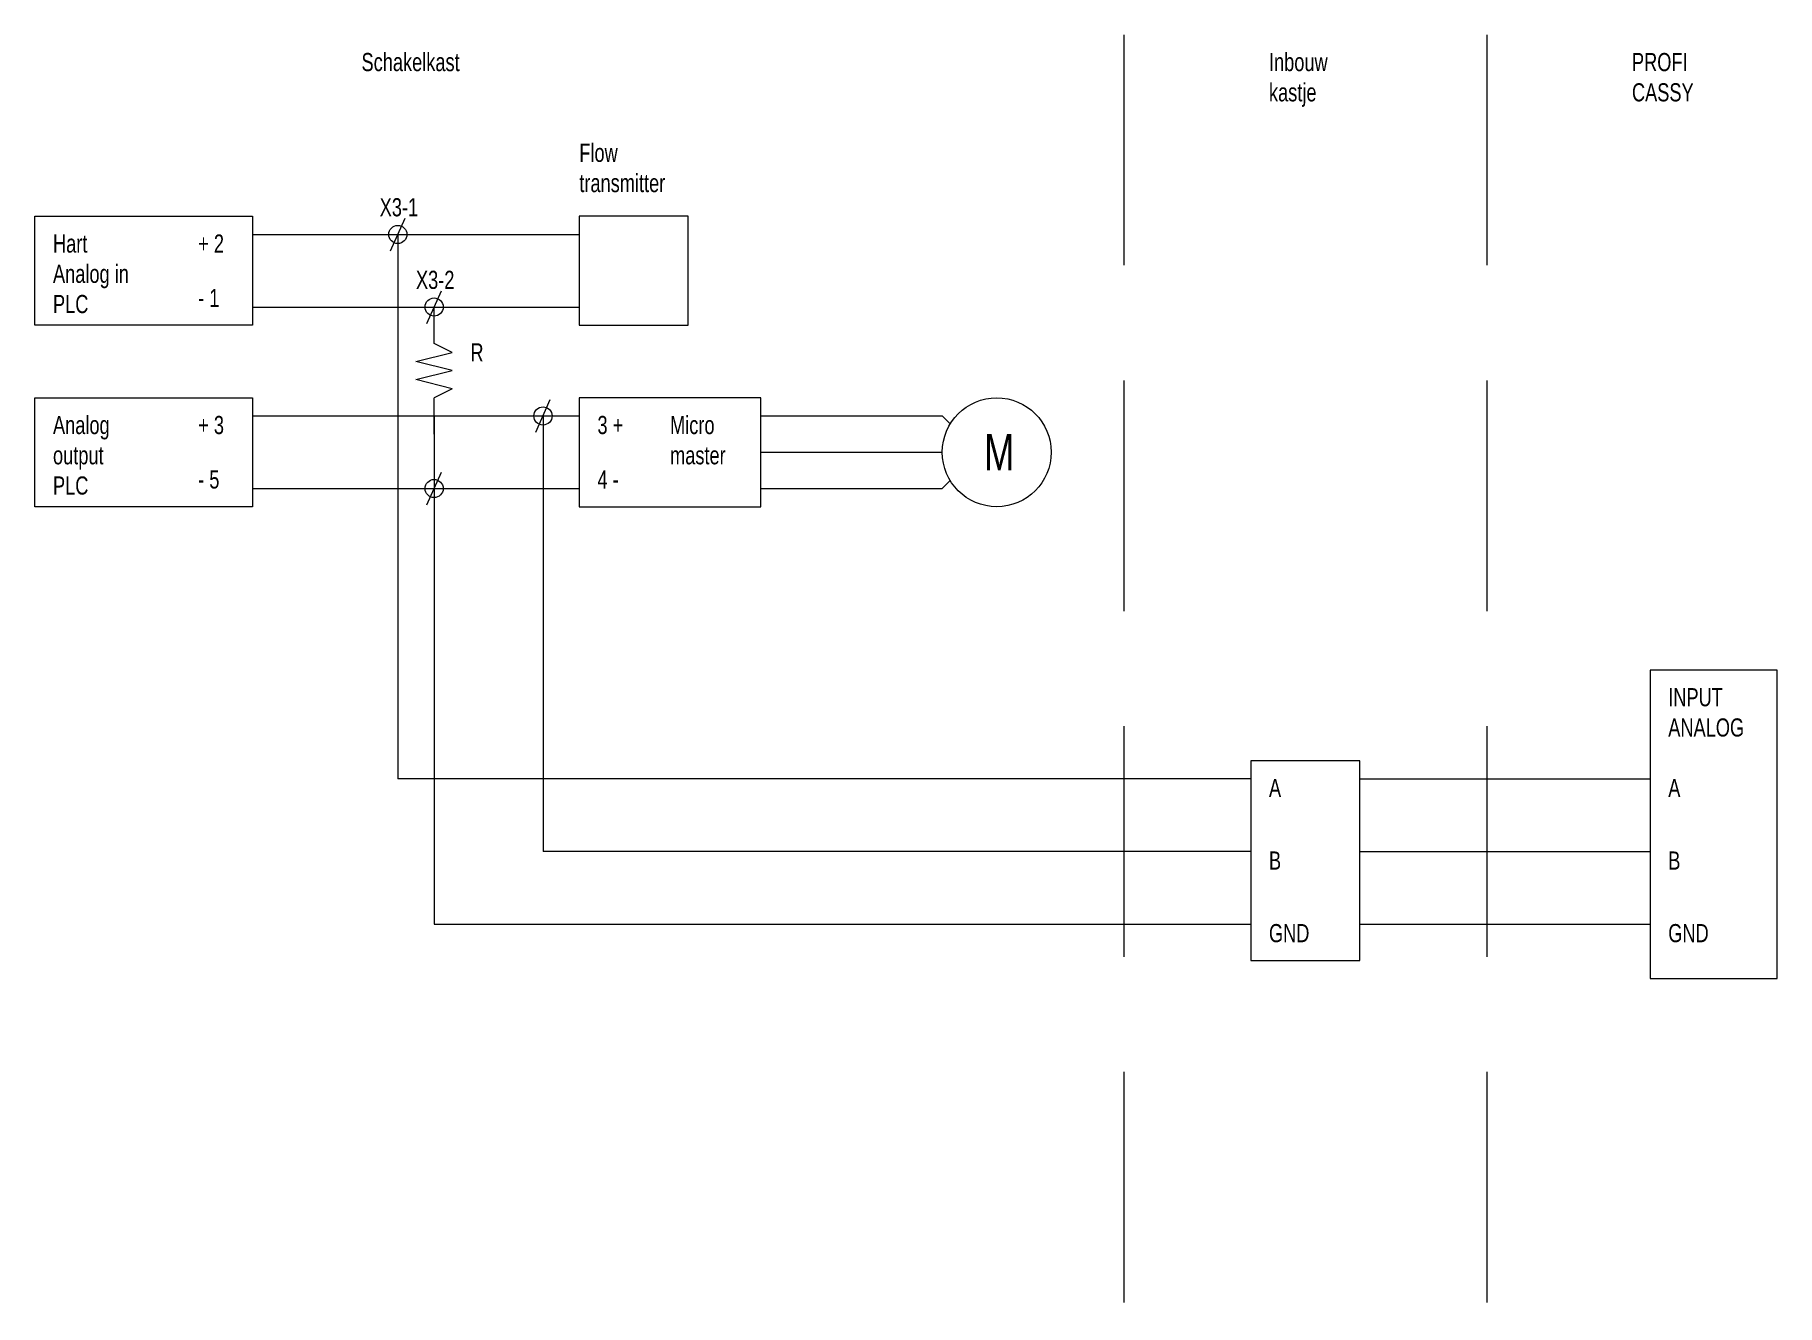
# Model space of a CAD drawing. Header units: millimetres. Extents: x 90 to 186, y 0 to 70.
import ezdxf

# ---------------------------------------------------------------- set-up
doc = ezdxf.new("R2010")
doc.units = ezdxf.units.MM
doc.linetypes.add('DASHED', pattern=[19.05, 12.7, -6.35])
doc.layers.get('0').update_dxf_attribs({"linetype": 'CONTINUOUS', "lineweight": 0})
doc.styles.get("Standard").update_dxf_attribs({"font": 'txt', "width": 0.75})

msp = doc.modelspace()

# ---------------------------------------------------------------- linework, layer by layer
at = {"linetype": 'DASHED'}
for p, q in [((150, 70), (150, 0)), ((170, 70), (170, 0))]:
    msp.add_line(p, q, dxfattribs=at)
for p, q in [((90, 60), (102, 60)), ((90, 54), (90, 60)), ((102, 60), (102, 54)), ((109.6, 58.1), (110.4, 59.9)), ((120, 60), (120, 54)), ((126, 60), (120, 60)), ((126, 54), (126, 60)), ((102, 59), (120, 59)), ((110, 59), (110, 29)), ((111.6, 54.1), (112.4, 55.9)), ((102, 55), (120, 55)), ((112, 53), (112, 55)), ((102, 54), (90, 54)), ((120, 54), (126, 54)), ((113, 52.5), (112, 53)), ((111, 52), (113, 52.5)), ((113, 51.5), (111, 52)), ((111, 51), (113, 51.5)), ((113, 50.5), (111, 51)), ((90, 44), (90, 50)), ((90, 50), (102, 50)), ((102, 50), (102, 44)), ((113, 50.5), (112, 50)), ((112, 48), (112, 50)), ((120, 50), (120, 44)), ((130, 50), (120, 50)), ((130, 44), (130, 50)), ((102, 49), (120, 49)), ((112, 49), (112, 21)), ((117.6, 48.1), (118.4, 49.9)), ((118, 49), (118, 25)), ((130, 49), (140, 49)), ((140, 49), (140.438, 48.562)), ((130, 47), (140, 47)), ((111.6, 44.1), (112.4, 45.9)), ((140, 45), (140.438, 45.438)), ((102, 45), (120, 45)), ((130, 45), (140, 45)), ((102, 44), (90, 44)), ((120, 44), (130, 44)), ((179, 35), (179, 18)), ((186, 35), (179, 35)), ((186, 18), (186, 35)), ((157, 30), (157, 19)), ((163, 30), (157, 30)), ((163, 19), (163, 30)), ((157, 29), (110, 29)), ((163, 29), (179, 29)), ((157, 25), (118, 25)), ((163, 25), (179, 25)), ((112, 21), (157, 21)), ((163, 21), (179, 21)), ((157, 19), (163, 19)), ((179, 18), (186, 18))]:
    msp.add_line(p, q)
for centre, radius in [((110, 59), 0.5), ((112, 55), 0.5), ((143, 47), 3), ((118, 49), 0.5), ((112, 45), 0.5)]:
    msp.add_circle(centre, radius)

# ---------------------------------------------------------------- texts
at = {"attachment_point": 1}
for s, insert, char_height, width in [('Schakelkast', (108, 69), 1, 100), ('Inbouw\\Pkastje', (158, 69), 1, 100), ('PROFI\\PCASSY', (178, 69), 1, 100), ('Flow\\Ptransmitter', (120, 64), 1, 100), ('X3-1', (109, 61), 1, 100), ('Hart\\PAnalog in\\PPLC', (91, 59), 1, 100), ('+ 2', (99, 59), 1, 100), ('X3-2', (111, 57), 1, 100), ('- 1', (99, 56), 1, 100), ('R', (114, 53), 1, 100), ('Analog\\Poutput\\PPLC', (91, 49), 1, 100), ('+ 3', (99, 49), 1, 100), ('3 +', (121, 49), 1, 100), ('Micro\\Pmaster', (125, 49), 1, 100), ('M', (142.3, 48), 2, 200), ('- 5', (99, 46), 1, 100), ('4 -', (121, 46), 1, 100), ('INPUT\\PANALOG', (180, 34), 1, 100), ('A', (158, 29), 1, 100), ('A', (180, 29), 1, 100), ('B', (158, 25), 1, 100), ('B', (180, 25), 1, 100), ('GND', (158, 21), 1, 100), ('GND', (180, 21), 1, 100)]:
    msp.add_mtext(s, dxfattribs=dict(at, insert=insert, char_height=char_height, width=width))

doc.saveas('drawing.dxf')
